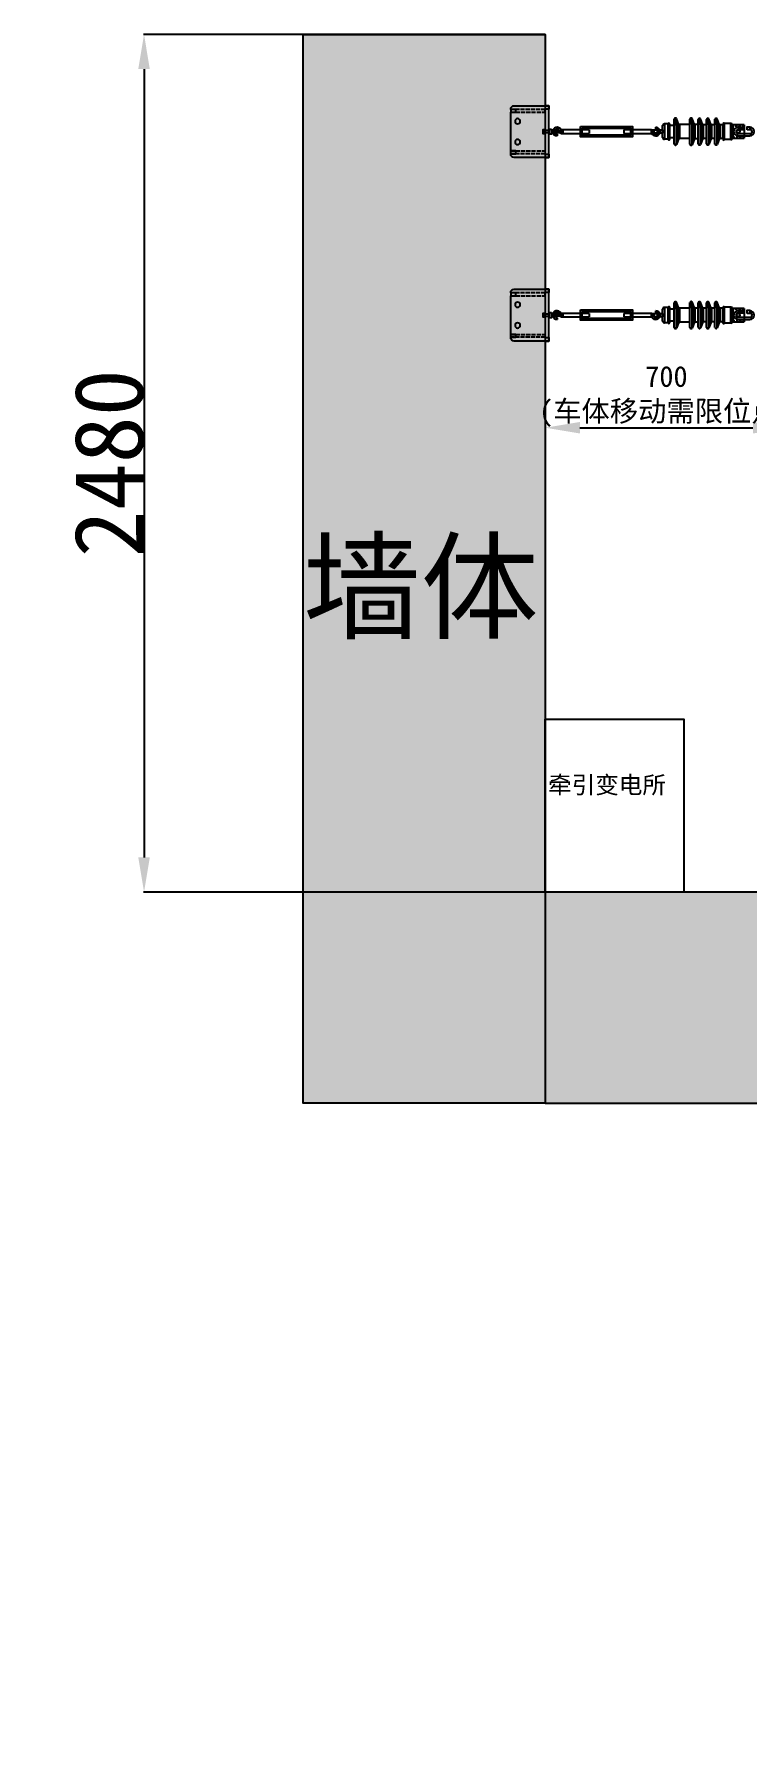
# Model space of a CAD drawing. Header units: millimetres. Extents: x 25083 to 52777, y 24772 to 45779.
# Drawn here: x 28140 to 30198, y 35870 to 40853 of the extents above; entities that cross this region are included whole.
import ezdxf

# ---------------------------------------------------------------- set-up
doc = ezdxf.new("R2010")
doc.units = ezdxf.units.MM
for name, pattern in [('ACAD_ISO02W100', [15, 12, -3]), ('HIDDEN', [9.525, 6.35, -3.175]), ('VERDECKT', [0.25, 0.125, -0.125])]:
    doc.linetypes.add(name, pattern=pattern)
doc.layers.add('小车', color=7, linetype='Continuous')
doc.styles.get("Standard").update_dxf_attribs({"font": ''})
doc.styles.add('标准', font='', dxfattribs={"width": 0.667})
doc.styles.get('Standard').set_extended_font_data('SimSun')
doc.styles.get('标准').set_extended_font_data('FangSong_GB2312')
doc.dimstyles.new('15', dxfattribs={"dimtxt": 15, "dimasz": 10, "dimexe": 2, "dimexo": 1, "dimgap": 1, "dimtad": 1, "dimdsep": 46, "dimtxsty": 'Standard', "dimcen": 2.5, "dimadec": 0, "dimazin": 0, "dimtfac": 1, "dimtmove": 2, "dimatfit": 3, "dimfxl": 1, "dimtolj": 1, "dimarcsym": 0})
doc.dimstyles.new('ISO-25', dxfattribs={"dimtxt": 2.5, "dimasz": 2.5, "dimexe": 1.25, "dimexo": 0.625, "dimtad": 1, "dimtxsty": 'Standard', "dimcen": 2.5, "dimadec": 0, "dimazin": 0, "dimtfac": 1, "dimtmove": 0, "dimatfit": 3, "dimfxl": 1, "dimarcsym": 0})
doc.dimstyles.new('标准', dxfattribs={"dimtxt": 35, "dimasz": 4, "dimexe": 2, "dimexo": 0, "dimtad": 1, "dimdec": 1, "dimzin": 9, "dimdsep": 46, "dimtxsty": '标准', "dimcen": 0, "dimdle": 6, "dimazin": 2, "dimtfac": 1, "dimtdec": 1, "dimtmove": 0, "dimatfit": 3, "dimfxl": 1, "dimtolj": 1, "dimtzin": 0, "dimarcsym": 0})

# ---------------------------------------------------------------- blocks, each defined once
blk = doc.blocks.new('*D468')
at = {"layer": 'DEFPOINTS', "color": 0}
for p in [(36374.4, 116811.7), (36394.7, 116814.5), (36378.6, 116781.9)]:
    blk.add_point(p, dxfattribs=at)
at = {"layer": '小车', "color": 0, "lineweight": -2}
for p, q in [((36394.7, 116814.5), (36388.8, 116857.1)), ((36374.4, 116811.7), (36396.7, 116814.8)), ((36398.3, 116788.7), (36395.3, 116810.5)), ((36378.6, 116781.9), (36400.8, 116785))]:
    blk.add_line(p, q, dxfattribs=at)
at = {"layer": '小车', "color": 0}
for points in [[(36395.9, 116810.6), (36394.6, 116810.4), (36394.7, 116814.5)], [(36399, 116788.8), (36397.7, 116788.6), (36398.9, 116784.8)]]:
    blk.add_solid(points, dxfattribs=at)
at = {"layer": '小车', "color": 0, "insert": (36409.4, 116840.3), "char_height": 35, "attachment_point": 5, "rotation": 277.9254, "style": '标准'}
blk.add_mtext('\\A1;30', dxfattribs=at)
blk = doc.blocks.new('*D469')
at = {"layer": 'DEFPOINTS', "color": 0}
for p in [(36061.2, 116692.2), (36180, 116685.4), (36180, 116527)]:
    blk.add_point(p, dxfattribs=at)
at = {"layer": '小车', "color": 0, "linetype": 'Continuous', "lineweight": -2}
for p, q in [((36061.2, 116691.2), (36061.2, 116525)), ((36180, 116684.4), (36180, 116525)), ((36071.2, 116527), (36084.2, 116527)), ((36170, 116527), (36146.4, 116527))]:
    blk.add_line(p, q, dxfattribs=at)
at = {"layer": '小车', "color": 0}
for points in [[(36071.2, 116528.7), (36071.2, 116525.4), (36061.2, 116527)], [(36170, 116528.7), (36170, 116525.4), (36180, 116527)]]:
    blk.add_solid(points, dxfattribs=at)
at = {"layer": '小车', "color": 0, "insert": (36115.3, 116527), "char_height": 15, "attachment_point": 5}
blk.add_mtext('\\A1;118.85', dxfattribs=at)
blk = doc.blocks.new('*D470')
at = {"layer": 'DEFPOINTS', "color": 0}
for p in [(36180, 116639.3), (36197.5, 116639.3), (36197.5, 116438.3)]:
    blk.add_point(p, dxfattribs=at)
at = {"layer": '小车', "color": 0, "linetype": 'Continuous', "lineweight": -2}
for p, q in [((36180, 116638.3), (36180, 116436.3)), ((36197.5, 116638.3), (36197.5, 116436.3)), ((36170, 116438.3), (36160, 116438.3)), ((36180, 116438.3), (36197.5, 116438.3)), ((36207.5, 116438.3), (36217.5, 116438.3))]:
    blk.add_line(p, q, dxfattribs=at)
at = {"layer": '小车', "color": 0}
for points in [[(36170, 116439.9), (36170, 116436.6), (36180, 116438.3)], [(36207.5, 116439.9), (36207.5, 116436.6), (36197.5, 116438.3)]]:
    blk.add_solid(points, dxfattribs=at)
at = {"layer": '小车', "color": 0, "insert": (36193.7, 116438.3), "char_height": 15, "attachment_point": 5}
blk.add_mtext('\\A1;17.5', dxfattribs=at)
blk = doc.blocks.new('*D471')
at = {"layer": 'DEFPOINTS', "color": 0}
for p in [(37119.2, 116894.7), (37119.2, 116859.8), (37149.2, 116859.8)]:
    blk.add_point(p, dxfattribs=at)
at = {"layer": '小车', "color": 0, "linetype": 'Continuous', "lineweight": -2}
for p, q in [((37119.2, 116860.8), (37119.2, 116896.7)), ((37149.2, 116860.8), (37149.2, 116896.7)), ((37139.2, 116894.7), (37129.2, 116894.7))]:
    blk.add_line(p, q, dxfattribs=at)
at = {"layer": '小车', "color": 0}
for points in [[(37129.2, 116896.4), (37129.2, 116893), (37119.2, 116894.7)], [(37139.2, 116896.4), (37139.2, 116893), (37149.2, 116894.7)]]:
    blk.add_solid(points, dxfattribs=at)
at = {"layer": '小车', "color": 0, "insert": (37185.1, 116894.7), "char_height": 15, "attachment_point": 5}
blk.add_mtext('\\A1;29.96', dxfattribs=at)
blk = doc.blocks.new('*D472')
at = {"layer": 'DEFPOINTS', "color": 0}
for p in [(36500.2, 116654.2), (36501.2, 116657.1), (36536.6, 116645.2)]:
    blk.add_point(p, dxfattribs=at)
at = {"layer": '小车', "color": 0, "linetype": 'Continuous', "lineweight": -2}
for p, q in [((36501.2, 116653.9), (36537.6, 116641.7)), ((36502.1, 116656.7), (36538.5, 116644.6)), ((36539.8, 116654.7), (36543, 116664.2)), ((36532.5, 116632.9), (36529.3, 116623.4)), ((36535.7, 116642.4), (36536.6, 116645.2))]:
    blk.add_line(p, q, dxfattribs=at)
at = {"layer": '小车', "color": 0}
for points in [[(36538.2, 116655.2), (36541.4, 116654.2), (36536.6, 116645.2)], [(36530.9, 116633.4), (36534.1, 116632.3), (36535.7, 116642.4)]]:
    blk.add_solid(points, dxfattribs=at)
at = {"layer": '小车', "color": 0, "insert": (36529.6, 116624.3), "char_height": 15, "attachment_point": 5, "rotation": 71.5322}
blk.add_mtext('\\A1;3.02', dxfattribs=at)
blk = doc.blocks.new('*D473')
at = {"layer": 'DEFPOINTS', "color": 0}
for p in [(37237.6, 116743.9), (37258.5, 116743.9), (37258.5, 116721.1)]:
    blk.add_point(p, dxfattribs=at)
at = {"layer": '小车', "color": 0, "linetype": 'Continuous', "lineweight": -2}
for p, q in [((37227.6, 116721.1), (37217.6, 116721.1)), ((37237.6, 116742.9), (37237.6, 116719.1)), ((37237.6, 116721.1), (37258.5, 116721.1)), ((37258.5, 116742.9), (37258.5, 116719.1)), ((37268.5, 116721.1), (37278.5, 116721.1))]:
    blk.add_line(p, q, dxfattribs=at)
at = {"layer": '小车', "color": 0}
for points in [[(37227.6, 116722.8), (37227.6, 116719.5), (37237.6, 116721.1)], [(37268.5, 116722.8), (37268.5, 116719.5), (37258.5, 116721.1)]]:
    blk.add_solid(points, dxfattribs=at)
at = {"layer": '小车', "color": 0, "insert": (37288, 116721.1), "char_height": 15, "attachment_point": 5}
blk.add_mtext('\\A1;20.86', dxfattribs=at)
blk = doc.blocks.new('zw$C1B6')
for p, q in [((12.5, 7.5), (12.5, 2.5)), ((20, 15), (20, 15)), ((105, 20), (24, 20)), ((25, 10), (105, 10)), ((25, 10), (25, 10)), ((105, 20), (105, 10)), ((285, 20), (205, 20)), ((205, 20), (205, 10)), ((205, 10), (286, 10)), ((285, 20), (285, 20)), ((290, 15), (290, 15)), ((297.5, 22.5), (297.5, 27.5))]:
    blk.add_line(p, q)
for points in [[(80, 30), (230, 30), (230, 0), (80, 0)], [(85, 25), (225, 25), (225, 5), (85, 5)]]:
    blk.add_lwpolyline(points, close=True)
for centre, radius, start, end in [((12.5, 15), 12.5, 23.5782, 270), ((12.5, 15), 12.5, 23.5782, 270), ((12.5, 15), 7.5, 0, 270), ((12.5, 15), 7.5, 0, 270), ((25, 15), 5, 180, 270), ((285, 15), 5, 0, 90), ((297.5, 15), 12.5, 203.5782, 90), ((297.5, 15), 12.5, 203.5782, 90), ((297.5, 15), 7.5, 180, 90), ((297.5, 15), 7.5, 180, 90)]:
    blk.add_arc(centre, radius, start, end)
blk = doc.blocks.new('zw$791D')
at = {"color": 2}
for points in [[(4, 54.26), (11, 54.26), (11, 22), (4, 22)], [(0, 22), (15, 22), (15, 14), (0, 14)], [(3.5, 14), (11.5, 14), (11.5, 0), (3.5, 0)]]:
    blk.add_lwpolyline(points, close=True, dxfattribs=at)
at = {"color": 2, "linetype": 'VERDECKT'}
blk.add_lwpolyline([(4, 47.26), (11, 47.26), (11, 27.26), (4, 27.26)], close=True, dxfattribs=at)
blk = doc.blocks.new('zw$805B')
at = {"color": 3}
blk.add_line((100, 139), (100, 131), dxfattribs=at)
at = {"color": 6}
for points in [[(0, 10), (0, 11), (15, 11), (15, 19), (0, 19), (0, 131), (15, 131), (15, 139), (0, 139), (0, 140, -0.414214), (10, 150), (100, 150), (110, 150), (110, 140), (100, 140), (100, 80), (93, 80), (93, 70), (100, 70), (100, 10), (110, 10), (110, 0), (100, 0), (10, 0, -0.414214)], [(12.5, 105, 1), (27.5, 105, 1)], [(12.5, 45, 1), (27.5, 45, 1)]]:
    blk.add_lwpolyline(points, format="xyb", close=True, dxfattribs=at)
at = {"color": 1}
blk.add_lwpolyline([(110, 150), (100, 150), (100, 0), (110, 0)], close=True, dxfattribs=at)
at = {"color": 3, "linetype": 'ACAD_ISO02W100'}
for points in [[(0, 131), (100, 131), (100, 139), (0, 139)], [(0, 19), (100, 19), (100, 11), (0, 11)]]:
    blk.add_lwpolyline(points, close=True, dxfattribs=at)
at = {"color": 1, "rotation": 270}
blk.add_blockref('zw$791D', (96, 82.5), dxfattribs=at)
blk = doc.blocks.new('zw$9587')
at = {"color": 1}
for p, q in [((0, 46), (0, 12.5)), ((6, 12.5), (6, 46)), ((19, 46), (19, 29)), ((19, 29), (25, 29)), ((25, 46), (25, 29))]:
    blk.add_line(p, q, dxfattribs=at)
for points in [[(17.5, 20), (26.5, 20), (26.5, 12.5), (17.5, 12.5)], [(18.25, 44), (25.75, 44), (25.75, 29), (18.25, 29)]]:
    blk.add_lwpolyline(points, close=True, dxfattribs=at)
for centre, radius, start, end in [((12.5, 46), 12.5, 0, 180), ((12.5, 46), 6.5, 0, 180), ((12.5, 12.5), 12.5, 180, 0), ((12.5, 12.5), 6.5, 180, 0)]:
    blk.add_arc(centre, radius, start, end, dxfattribs=at)
blk = doc.blocks.new('zw$435B')
at = {"color": 2, "linetype": 'Continuous', "lineweight": 25}
for p, q in [((32, 21.9), (32, 56.5)), ((48.1, 61.5), (37, 61.5)), ((37, 61.5), (37, 16.9)), ((48.1, 61.5), (48.1, 61.5)), ((48.1, 39.1), (48.1, 61.5)), ((48.1, 39.1), (48.1, 61.5)), ((53.1, 39.1), (53.1, 61.5)), ((65.5, 56.8), (53.1, 56.8)), ((65.5, 75), (65.5, 56.8)), ((65.5, 39.1), (65.5, 75)), ((65.5, 39.1), (65.5, 56.8)), ((78.3, 61.4), (71.9, 76.8)), ((71.9, 39.1), (71.9, 76.8)), ((78.3, 39.1), (78.3, 61.4)), ((110.5, 59.5), (81.3, 59.4)), ((81.3, 39.1), (81.3, 59.4)), ((110.6, 75.2), (110.5, 59.5)), ((110.5, 39.1), (110.5, 59.5)), ((110.6, 39.1), (110.6, 75.2)), ((123.4, 61.7), (116.9, 77.1)), ((116.9, 39.1), (116.9, 77.1)), ((123.4, 39.1), (123.4, 61.7)), ((134.6, 59.7), (126.3, 59.6)), ((126.3, 39.1), (126.3, 59.6)), ((134.7, 74.6), (134.6, 59)), ((134.6, 39.1), (134.6, 59)), ((134.7, 39.1), (134.7, 74.6)), ((147.5, 61), (141, 76.4)), ((141, 39.1), (141, 76.4)), ((147.5, 39.1), (147.5, 61)), ((158.8, 59), (150.5, 58.9)), ((150.5, 39.1), (150.5, 58.9)), ((158.8, 74.6), (158.8, 59)), ((158.8, 39.1), (158.8, 74.6)), ((158.8, 39.1), (158.8, 59)), ((171.6, 61.1), (165.2, 76.5)), ((165.2, 39.1), (165.2, 76.5)), ((171.6, 39.1), (171.6, 61.1)), ((182.9, 59.1), (174.6, 59)), ((174.6, 39.1), (174.6, 59)), ((182.9, 74.9), (182.9, 59)), ((182.9, 39.1), (182.9, 74.9)), ((183, 74.6), (182.9, 59.1)), ((182.9, 39.2), (182.9, 74.5)), ((182.9, 39.1), (182.9, 59.1)), ((182.9, 39.1), (182.9, 59)), ((183, 39.1), (183, 74.6)), ((195.7, 61), (189.2, 76.4)), ((189.2, 39.2), (189.2, 76.4)), ((195.7, 39.2), (195.7, 61)), ((206.3, 58.9), (198.7, 58.9)), ((198.7, 39.2), (198.7, 58.9)), ((206.3, 39.2), (206.3, 61.9)), ((229.5, 62.4), (211.2, 62.4)), ((211.2, 39.2), (211.2, 62.4)), ((229.5, 39.2), (229.5, 62.4)), ((233.9, 39.2), (233.9, 59.8)), ((267.2, 58.5), (236.1, 58.5)), ((236.1, 39.2), (236.1, 58.5)), ((0, 44.2), (32, 44.2)), ((0, 34.2), (0, 44.2)), ((32, 34.2), (0, 34.2)), ((32, 44.2), (32, 34.2)), ((48.1, 16.9), (37, 16.9)), ((48.1, 16.7), (48.1, 39.1)), ((48.1, 16.7), (48.1, 39.1)), ((48.1, 16.9), (48.1, 16.9)), ((53.1, 16.7), (53.1, 39.1)), ((65.5, 21.5), (53.1, 21.5)), ((65.5, 3.2), (65.5, 39.1)), ((65.5, 21.3), (65.5, 39.1)), ((65.5, 3.4), (65.5, 21.5)), ((71.9, 1.3), (71.9, 39.1)), ((78.3, 16.9), (71.9, 1.5)), ((78.3, 16.7), (78.3, 39.1)), ((81.3, 18.8), (81.3, 39.1)), ((110.5, 18.8), (81.3, 19)), ((110.5, 18.6), (110.5, 39.1)), ((110.6, 3.1), (110.5, 18.8)), ((110.6, 2.9), (110.6, 39.1)), ((116.9, 1.1), (116.9, 39.1)), ((123.4, 16.6), (116.9, 1.3)), ((123.4, 16.4), (123.4, 39.1)), ((126.3, 18.5), (126.3, 39.1)), ((134.6, 18.7), (126.3, 18.7)), ((134.6, 19.2), (134.6, 39.1)), ((134.7, 3.8), (134.6, 19.4)), ((134.7, 3.6), (134.7, 39.1)), ((141, 1.8), (141, 39.1)), ((147.5, 17.3), (141, 2)), ((147.5, 17.1), (147.5, 39.1)), ((150.5, 19.2), (150.5, 39.1)), ((158.8, 19.4), (150.5, 19.4)), ((158.8, 3.5), (158.8, 39.1)), ((158.8, 19.2), (158.8, 39.1)), ((158.8, 3.7), (158.8, 19.4)), ((165.2, 1.7), (165.2, 39.1)), ((171.6, 17.3), (165.2, 1.9)), ((171.6, 17.1), (171.6, 39.1)), ((174.6, 19.1), (174.6, 39.1)), ((182.9, 19.3), (174.6, 19.3)), ((182.9, 3.8), (182.9, 39.2)), ((182.9, 3.2), (182.9, 39.1)), ((182.9, 19.1), (182.9, 39.1)), ((182.9, 19.1), (182.9, 39.1)), ((182.9, 3.4), (182.9, 19.3)), ((183, 3.7), (182.9, 19.3)), ((183, 3.5), (183, 39.1)), ((189.2, 2), (189.2, 39.2)), ((195.7, 17.4), (189.2, 2)), ((195.7, 17.4), (195.7, 39.2)), ((198.7, 19.5), (198.7, 39.2)), ((206.3, 19.5), (198.7, 19.5)), ((206.3, 16.5), (206.3, 39.2)), ((211.2, 15.9), (211.2, 39.2)), ((229.5, 16), (211.2, 15.9)), ((229.5, 16), (229.5, 39.2)), ((233.9, 18.6), (233.9, 39.2)), ((236.1, 19.9), (236.1, 39.2)), ((236.1, 19.9), (267.2, 19.9))]:
    blk.add_line(p, q, dxfattribs=at)
at = {"color": 2, "linetype": 'HIDDEN', "lineweight": 18}
for p, q in [((81.3, 59.4), (81.3, 18.8)), ((126.3, 59.6), (126.3, 18.5)), ((150.5, 58.9), (150.5, 19.2)), ((174.6, 59), (174.6, 19.1)), ((182.9, 58.9), (182.9, 74.5)), ((182.9, 39.2), (182.9, 58.9)), ((182.9, 58.9), (182.9, 58.9)), ((198.7, 58.9), (198.7, 19.5)), ((229.5, 62.4), (229.5, 16)), ((233.9, 59.8), (233.9, 18.6)), ((234.6, 56.5), (234.6, 21.9)), ((267.2, 56.5), (234.6, 56.5)), ((267.2, 54.2), (234.6, 54.2)), ((236.1, 58.5), (236.1, 19.9)), ((182.9, 19.4), (182.9, 39.2)), ((182.9, 19.4), (182.9, 3.8)), ((182.9, 19.4), (182.9, 19.4)), ((234.6, 24.2), (267.2, 24.2)), ((234.6, 21.9), (267.2, 21.9))]:
    blk.add_line(p, q, dxfattribs=at)
at = {"color": 2}
blk.add_line((267.2, 58.5), (267.2, 19.9), dxfattribs=at)
at = {"color": 2, "linetype": 'Continuous', "lineweight": 25}
blk.add_lwpolyline([(7.5, 44.2), (16.5, 44.2), (16.5, 34.2), (7.5, 34.2)], close=True, dxfattribs=at)
at = {"color": 2}
blk.add_circle((250.7, 39.2), 4.5, dxfattribs=at)
at = {"color": 2, "linetype": 'Continuous', "lineweight": 25}
for centre, radius, start, end in [((37, 56.5), 5, 89.8484, 180), ((50.6, 60.5), 2.7, 22.117, 157.5798), ((69.1, 74.5), 3.62, 40.5064, 172.1352), ((81.3, 62.4), 3.09, 198.9511, 270.3557), ((114.1, 74.7), 3.62, 40.5064, 172.1352), ((126.3, 62.7), 3.09, 198.9511, 270.3557), ((138.3, 74.1), 3.62, 40.5064, 172.1352), ((150.4, 62), 3.09, 198.9511, 270.3557), ((162.4, 74.1), 3.62, 40.5064, 172.1352), ((174.6, 62.1), 3.09, 198.9511, 270.3557), ((186.5, 74), 3.62, 40.5064, 172.1352), ((198.6, 62), 3.09, 198.9511, 270.3557), ((208.9, 60.8), 2.78, 35.6052, 157.5564), ((229.4, 57.2), 5.15, 29.7055, 89.6694), ((236.2, 61.1), 2.57, 209.7055, 269.8251), ((37, 21.9), 5, 180, 270.1516), ((50.6, 17.9), 2.7, 202.4202, 337.883), ((69.1, 3.9), 3.62, 187.8648, 319.4936), ((81.3, 15.9), 3.09, 89.6443, 161.0489), ((114.1, 3.6), 3.62, 187.8648, 319.4936), ((126.3, 15.6), 3.09, 89.6443, 161.0489), ((138.3, 4.3), 3.62, 187.8648, 319.4936), ((150.4, 16.3), 3.09, 89.6443, 161.0489), ((162.4, 4.2), 3.62, 187.8648, 319.4936), ((174.6, 16.3), 3.09, 89.6443, 161.0489), ((186.5, 4.3), 3.62, 187.8648, 319.4936), ((198.6, 16.4), 3.09, 89.6443, 161.0489), ((208.9, 17.5), 2.78, 202.4436, 324.3948), ((229.4, 21.1), 5.15, 270.3306, 330.2945), ((236.2, 17.3), 2.57, 90.1749, 150.2945)]:
    blk.add_arc(centre, radius, start, end, dxfattribs=at)
blk = doc.blocks.new('*D917')
at = {"color": 0, "lineweight": -2}
for p, q in [((29616.1, 40853.2), (28455.6, 40853.2)), ((28456.9, 40753.2), (28456.9, 38473.2)), ((29873.9, 38373.2), (28455.6, 38373.2))]:
    blk.add_line(p, q, dxfattribs=at)
at = {"color": 0}
for points in [[(28473.5, 40753.2), (28440.2, 40753.2), (28456.9, 40853.2)], [(28440.2, 38473.2), (28473.5, 38473.2), (28456.9, 38373.2)]]:
    blk.add_solid(points, dxfattribs=at)
at = {"layer": 'DEFPOINTS', "color": 0}
for p in [(29616.8, 40853.2), (28456.9, 38373.2), (29874.5, 38373.2)]:
    blk.add_point(p, dxfattribs=at)
at = {"color": 0, "insert": (28356.3, 39613.2), "char_height": 200, "attachment_point": 5, "rotation": 90}
blk.add_mtext('2480', dxfattribs=at)
blk = doc.blocks.new('*D918')
at = {"color": 0, "lineweight": -2}
for p, q in [((29616.8, 39213.8), (29616.8, 39717.2)), ((29716.8, 39716), (30216.8, 39716)), ((30316.8, 39213.8), (30316.8, 39717.2))]:
    blk.add_line(p, q, dxfattribs=at)
at = {"color": 0}
for points in [[(29716.8, 39732.6), (29716.8, 39699.3), (29616.8, 39716)], [(30216.8, 39699.3), (30216.8, 39732.6), (30316.8, 39716)]]:
    blk.add_solid(points, dxfattribs=at)
at = {"layer": 'DEFPOINTS', "color": 0}
for p in [(30316.8, 39716), (29616.8, 39213.2), (30316.8, 39213.2)]:
    blk.add_point(p, dxfattribs=at)
at = {"color": 0, "insert": (29966.8, 39806.2), "char_height": 60, "attachment_point": 5}
blk.add_mtext('700\\P(车体移动需限位点)', dxfattribs=at)
blk = doc.blocks.new('A$C1A4175F5')
at = {"layer": '小车'}
for base, p1, p2, picture, middle in [((1151.522, 705.449), (1181.479, 670.531), (1151.522, 670.531), '*D471', (1217.407, 705.449)), ((1290.808, 531.877), (1269.95, 554.67), (1290.808, 554.67), '*D473', (1320.36, 531.877)), ((212.358, 337.78), (93.511, 502.968), (212.358, 496.098), '*D469', (147.619, 337.78)), ((229.857, 249.006), (212.358, 450.073), (229.857, 450.073), '*D470', (225.974, 249.006))]:
    dim = blk.add_linear_dim(base=base, p1=p1, p2=p2, dimstyle='15', override={"dimfxl": 0.18}, dxfattribs=at)
    dim.commit()
    dim.dimension.update_dxf_attribs({"geometry": picture, "text_midpoint": middle, "dimtype": 128, "insert": (-35967.681, -116189.253)})
dim = blk.add_aligned_dim(p1=(410.909, 592.677), p2=(406.768, 622.421), distance=-20.472, dimstyle='标准', dxfattribs=at)
dim.commit()
dim.dimension.update_dxf_attribs({"geometry": '*D468', "text_midpoint": (441.753, 651.042), "insert": (-35967.681, -116189.253)})
dim = blk.add_linear_dim(base=(568.944, 455.969), p1=(532.523, 464.947), p2=(533.48, 467.813), angle=71.53216, dimstyle='15', override={"dimfxl": 0.18}, dxfattribs=at)
dim.commit()
dim.dimension.update_dxf_attribs({"geometry": '*D472', "text_midpoint": (561.948, 435.023), "dimtype": 129, "insert": (-35967.681, -116189.253)})

msp = doc.modelspace()

# ---------------------------------------------------------------- hatches: boundary and pattern name
h = msp.add_hatch()
h.set_pattern_fill('ANGLE')
h.set_pattern_definition([(0, (28916.762, 37763.238), (0, 6.985), [5.08, -1.905]), (90, (28916.762, 37763.238), (-6.985, 4e-16), [5.08, -1.905])])
h.paths.add_polyline_path([(28916.762, 37763.238), (29616.762, 37763.238), (29616.762, 40853.238), (28916.762, 40853.238)])
h.paths.add_polyline_path([(40746.762, 37763.238), (41446.762, 37763.238), (41446.762, 40853.238), (40746.762, 40853.238)])
h = msp.add_hatch()
h.set_pattern_fill('ANGLE', color=40)
h.set_pattern_definition([(0, (29616.762, 37763.238), (0, 6.985), [5.08, -1.905]), (90, (29616.762, 37763.238), (-6.985, 4e-16), [5.08, -1.905])])
h.paths.add_polyline_path([(29616.762, 37763.238), (29616.762, 38373.238), (40746.762, 38373.238), (40746.762, 37763.238)])

# ---------------------------------------------------------------- linework, layer by layer
msp.add_line((29616.762, 37763.238), (40746.762, 37763.238))
for points in [[(29616.762, 37763.238), (28916.762, 37763.238), (28916.762, 40853.238), (29616.762, 40853.238)], [(29616.762, 37763.238), (40746.762, 37763.238), (40746.762, 38373.238), (29616.762, 38373.238)]]:
    msp.add_lwpolyline(points, close=True)
at = {"color": 1}
msp.add_lwpolyline([(29616.762, 38873.238), (30016.762, 38873.238), (30016.762, 38373.238), (29616.762, 38373.238)], close=True, dxfattribs=at)

# ---------------------------------------------------------------- block references
for name, p in [('zw$805B', (29516.762, 40497.31)), ('zw$435B', (29923.891, 40533.128)), ('zw$C1B6', (29638.392, 40557.31)), ('zw$805B', (29516.762, 39966.674)), ('zw$435B', (29923.891, 40002.492)), ('zw$C1B6', (29638.392, 40026.674))]:
    msp.add_blockref(name, p, dxfattribs=at)
at = {"color": 1, "rotation": 90.00000000000001}
for p in [(30220.584, 40559.81), (30220.584, 40029.174)]:
    msp.add_blockref('zw$9587', p, dxfattribs=at)
at = {"layer": '小车', "ltscale": 10, "xscale": -1, "rotation": 270}
msp.add_blockref('A$C1A4175F5', (48914.945, 35776.933), dxfattribs=at)

# ---------------------------------------------------------------- texts
at = {"color": 3, "insert": (28915.974, 39381.329), "char_height": 250, "width": 8000, "attachment_point": 1}
msp.add_mtext('墙体', dxfattribs=at)
at = {"color": 1, "insert": (29624.619, 38708.093), "char_height": 50, "width": 620.44831, "attachment_point": 1}
msp.add_mtext('牵引变电所', dxfattribs=at)

# ---------------------------------------------------------------- dimensions: what is measured, and where the dimension line sits
at = {"color": 7}
dim = msp.add_linear_dim(base=(28456.875, 38373.238), p1=(29616.762, 40853.238), p2=(29874.532, 38373.238), angle=90, dimstyle='ISO-25', override={"dimtxt": 200, "dimasz": 100}, dxfattribs=at)
dim.commit()
dim.dimension.update_dxf_attribs({"geometry": '*D917', "text_midpoint": (28356.25, 39613.238)})
at = {"color": 1}
dim = msp.add_linear_dim(base=(30316.762, 39715.979), p1=(29616.762, 39213.154), p2=(30316.762, 39213.154), text='<>\\P(车体移动需限位点)', dimstyle='ISO-25', override={"dimtxt": 60, "dimasz": 100, "dimtxsty": 'Standard'}, dxfattribs=at)
dim.commit()
dim.dimension.update_dxf_attribs({"geometry": '*D918', "text_midpoint": (29966.762, 39715.979), "dimtype": 160})

doc.saveas('drawing.dxf')
